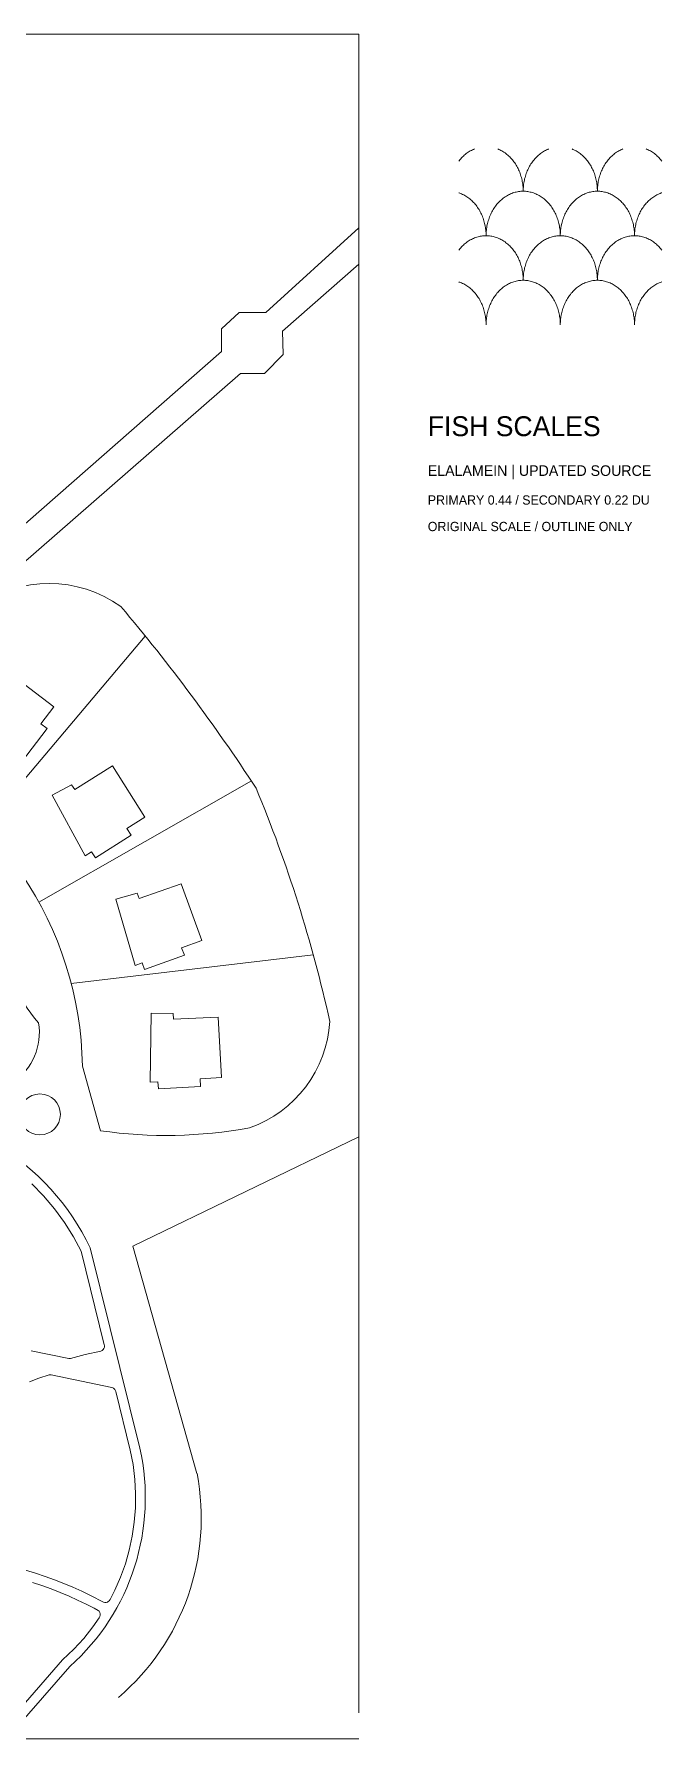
# Model space of a CAD drawing. Header units: inches. Extents: x 36 to 78.3, y 17.3 to 55.9.
# Drawn here: x 64.09 to 78.3, y 17.31 to 55.9 of the extents above; entities that cross this region are included whole.
import ezdxf

# ---------------------------------------------------------------- set-up
doc = ezdxf.new("R2010")
doc.units = ezdxf.units.IN
for name, color, linetype, lineweight in [('01_ORIGINAL_PLAN', 7, 'Continuous', 20), ('02_CONCEPT_CLOSED_AREAS', 7, 'Continuous', 15), ('03_CONCEPT_ICON', 7, 'Continuous', 15), ('04_TITLE', 7, 'Continuous', 15)]:
    doc.layers.add(name, color=color, linetype=linetype, lineweight=lineweight)

msp = doc.modelspace()

# ---------------------------------------------------------------- linework, layer by layer
at = {"layer": '01_ORIGINAL_PLAN'}
for p, q in [((36.248, 55.9), (71.442, 55.9)), ((71.442, 55.9), (71.442, 17.906)), ((71.442, 17.312), (36.248, 17.312))]:
    msp.add_line(p, q, dxfattribs=at)
for points in [[(63.257, 44.272), (68.329, 48.719), (68.329, 49.231), (68.73, 49.6), (69.33, 49.6), (71.442, 51.512), (71.442, 50.696), (69.711, 49.177), (69.725, 48.651), (69.304, 48.218), (68.761, 48.218), (63.72, 43.82), (63.817, 43.397)], [(66.604, 42.276), (62.941, 37.945)], [(69.006, 38.995), (64.196, 36.253)], [(70.407, 35.063), (64.93, 34.409)], [(65.18, 32.538), (65.591, 31.078)], [(71.442, 30.938), (66.326, 28.468)], [(66.326, 28.468), (67.775, 23.323)]]:
    msp.add_lwpolyline(points, dxfattribs=at)
for points in [[(60.29, 39.74, -0.089338), (62.813, 42.944, -0.322066), (66.051, 42.944, -0.030946), (69.111, 38.833, -0.044664), (70.78, 33.554, -0.301674), (68.967, 31.144, -0.082145), (65.591, 31.078)], [(60.29, 39.74, -0.300089), (65.18, 32.538)], [(59.998, 35.322), (60.235, 35.059), (61.831, 36.816), (61.933, 37.418, -0.214593), (63.522, 35.602, 0.212382), (64.188, 33.517, -0.642649), (62.166, 32.15, 0.132984), (51.615, 31.858, -0.471407), (50.913, 32.245)], [(53.65, 30.945, -0.14301), (60.243, 31.63, -0.286424), (65.36, 28.431), (66.481, 23.89, -0.272091), (64.9, 18.954), (63.661, 17.533)]]:
    msp.add_lwpolyline(points, format="xyb", dxfattribs=at)
for points in [[(62.827, 40.702), (63.445, 41.502), (64.534, 40.672), (64.241, 40.288), (64.384, 40.18), (63.804, 39.42), (63.677, 39.516), (63.571, 39.377), (62.394, 40.407), (62.722, 40.782)], [(65.006, 38.799), (65.865, 39.334), (66.595, 38.175), (66.187, 37.918), (66.283, 37.767), (65.474, 37.257), (65.389, 37.391), (65.242, 37.298), (64.498, 38.674), (64.936, 38.911)], [(66.464, 36.332), (67.417, 36.67), (67.882, 35.382), (67.428, 35.218), (67.489, 35.05), (66.59, 34.725), (66.536, 34.875), (66.372, 34.816), (65.94, 36.319), (66.419, 36.457)], [(67.244, 33.6), (68.254, 33.648), (68.327, 32.28), (67.845, 32.255), (67.855, 32.076), (66.9, 32.025), (66.892, 32.184), (66.717, 32.175), (66.739, 33.739), (67.237, 33.732)]]:
    msp.add_lwpolyline(points, close=True, dxfattribs=at)
msp.add_circle((64.22, 31.448), 0.463, dxfattribs=at)
msp.add_arc((62.535, 22.313), 5.337, 310.4718, 10.9016, dxfattribs=at)
at = {"layer": '02_CONCEPT_CLOSED_AREAS'}
for points in [[(64.039, 29.877), (64.303, 29.605), (64.549, 29.313), (64.775, 29.003), (64.981, 28.675), (65.152, 28.351), (65.677, 26.23), (65.679, 26.214), (65.678, 26.182), (65.669, 26.151), (65.652, 26.124), (65.628, 26.103), (65.6, 26.088), (65.244, 26.01), (64.913, 25.926), (64.885, 25.922), (64.871, 25.922), (64.021, 26.096)], [(63.983, 25.398), (64.195, 25.475), (64.432, 25.554), (64.462, 25.556), (64.477, 25.553), (65.845, 25.266), (65.873, 25.256), (65.886, 25.249), (65.909, 25.229), (65.918, 25.218), (65.932, 25.192), (65.936, 25.177), (66.265, 23.846), (66.327, 23.52), (66.367, 23.186), (66.384, 22.868), (66.38, 22.543), (66.355, 22.221), (66.308, 21.902), (66.241, 21.587), (66.153, 21.278), (66.045, 20.975), (65.918, 20.68), (65.808, 20.465), (65.79, 20.439), (65.766, 20.419), (65.752, 20.411), (65.721, 20.402), (65.69, 20.401), (65.659, 20.408), (65.361, 20.561), (65.165, 20.654), (64.967, 20.743), (64.758, 20.83), (64.549, 20.912), (64.336, 20.989), (64.117, 21.063), (63.896, 21.133)], [(64.049, 20.854), (64.265, 20.781), (64.471, 20.706), (64.676, 20.626), (64.879, 20.541), (65.073, 20.455), (65.264, 20.364), (65.45, 20.269), (65.536, 20.222), (65.558, 20.201), (65.575, 20.174), (65.584, 20.145), (65.585, 20.114), (65.578, 20.084), (65.564, 20.056), (65.42, 19.848), (65.211, 19.587), (64.989, 19.344), (64.734, 19.099), (63.596, 17.793)]]:
    msp.add_lwpolyline(points, dxfattribs=at)
at = {"layer": '03_CONCEPT_ICON'}
for points in [[(73.7, 53.024), (73.708, 53.034), (73.726, 53.057), (73.745, 53.079), (73.764, 53.1), (73.785, 53.121), (73.805, 53.14), (73.826, 53.159), (73.848, 53.178), (73.87, 53.195), (73.892, 53.212), (73.915, 53.227), (73.939, 53.242), (73.962, 53.256), (73.986, 53.269), (74.011, 53.281), (74.035, 53.292), (74.054, 53.3)], [(74.586, 53.3), (74.605, 53.292), (74.629, 53.281), (74.654, 53.269), (74.678, 53.256), (74.701, 53.242), (74.725, 53.227), (74.748, 53.212), (74.77, 53.195), (74.792, 53.178), (74.814, 53.159), (74.835, 53.14), (74.855, 53.121), (74.876, 53.1), (74.895, 53.079), (74.914, 53.057), (74.932, 53.034), (74.95, 53.011), (74.967, 52.987), (74.984, 52.962), (75, 52.936), (75.015, 52.911), (75.029, 52.884), (75.043, 52.857), (75.056, 52.83), (75.068, 52.802), (75.08, 52.773), (75.091, 52.744), (75.101, 52.715), (75.11, 52.685), (75.119, 52.655), (75.127, 52.625), (75.134, 52.595), (75.14, 52.564), (75.145, 52.533), (75.15, 52.502), (75.153, 52.47), (75.156, 52.439), (75.158, 52.407), (75.16, 52.376), (75.16, 52.344)], [(75.16, 52.344), (75.16, 52.376), (75.162, 52.407), (75.164, 52.439), (75.167, 52.47), (75.17, 52.502), (75.175, 52.533), (75.18, 52.564), (75.186, 52.595), (75.193, 52.625), (75.201, 52.655), (75.21, 52.685), (75.219, 52.715), (75.229, 52.744), (75.24, 52.773), (75.252, 52.802), (75.264, 52.83), (75.277, 52.857), (75.291, 52.884), (75.305, 52.911), (75.32, 52.936), (75.336, 52.962), (75.353, 52.987), (75.37, 53.011), (75.388, 53.034), (75.406, 53.057), (75.425, 53.079), (75.444, 53.1), (75.465, 53.121), (75.485, 53.14), (75.506, 53.159), (75.528, 53.178), (75.55, 53.195), (75.572, 53.212), (75.595, 53.227), (75.619, 53.242), (75.642, 53.256), (75.666, 53.269), (75.691, 53.281), (75.715, 53.292), (75.734, 53.3)], [(76.266, 53.3), (76.285, 53.292), (76.309, 53.281), (76.334, 53.269), (76.358, 53.256), (76.381, 53.242), (76.405, 53.227), (76.428, 53.212), (76.45, 53.195), (76.472, 53.178), (76.494, 53.159), (76.515, 53.14), (76.535, 53.121), (76.556, 53.1), (76.575, 53.079), (76.594, 53.057), (76.612, 53.034), (76.63, 53.011), (76.647, 52.987), (76.664, 52.962), (76.68, 52.936), (76.695, 52.911), (76.709, 52.884), (76.723, 52.857), (76.736, 52.83), (76.748, 52.802), (76.76, 52.773), (76.771, 52.744), (76.781, 52.715), (76.79, 52.685), (76.799, 52.655), (76.807, 52.625), (76.814, 52.595), (76.82, 52.564), (76.825, 52.533), (76.83, 52.502), (76.833, 52.47), (76.836, 52.439), (76.838, 52.407), (76.84, 52.376), (76.84, 52.344)], [(76.84, 52.344), (76.84, 52.376), (76.842, 52.407), (76.844, 52.439), (76.847, 52.47), (76.85, 52.502), (76.855, 52.533), (76.86, 52.564), (76.866, 52.595), (76.873, 52.625), (76.881, 52.655), (76.89, 52.685), (76.899, 52.715), (76.909, 52.744), (76.92, 52.773), (76.932, 52.802), (76.944, 52.83), (76.957, 52.857), (76.971, 52.884), (76.985, 52.911), (77, 52.936), (77.016, 52.962), (77.033, 52.987), (77.05, 53.011), (77.068, 53.034), (77.086, 53.057), (77.105, 53.079), (77.124, 53.1), (77.145, 53.121), (77.165, 53.14), (77.186, 53.159), (77.208, 53.178), (77.23, 53.195), (77.252, 53.212), (77.275, 53.227), (77.299, 53.242), (77.322, 53.256), (77.346, 53.269), (77.371, 53.281), (77.395, 53.292), (77.414, 53.3)], [(77.946, 53.3), (77.965, 53.292), (77.989, 53.281), (78.014, 53.269), (78.038, 53.256), (78.061, 53.242), (78.085, 53.227), (78.108, 53.212), (78.13, 53.195), (78.152, 53.178), (78.174, 53.159), (78.195, 53.14), (78.215, 53.121), (78.236, 53.1), (78.255, 53.079), (78.274, 53.057), (78.292, 53.034), (78.3, 53.024)], [(73.7, 52.309), (73.714, 52.304), (73.74, 52.295), (73.765, 52.284), (73.789, 52.273), (73.814, 52.261), (73.838, 52.248), (73.861, 52.234), (73.885, 52.219), (73.908, 52.204), (73.93, 52.187), (73.952, 52.17), (73.974, 52.151), (73.995, 52.132), (74.015, 52.113), (74.036, 52.092), (74.055, 52.071), (74.074, 52.049), (74.092, 52.026), (74.11, 52.003), (74.127, 51.979), (74.144, 51.954), (74.16, 51.928), (74.175, 51.903), (74.189, 51.876), (74.203, 51.849), (74.216, 51.822), (74.228, 51.794), (74.24, 51.765), (74.251, 51.736), (74.261, 51.707), (74.27, 51.677), (74.279, 51.647), (74.287, 51.617), (74.294, 51.587), (74.3, 51.556), (74.305, 51.525), (74.31, 51.494), (74.313, 51.462), (74.316, 51.431), (74.318, 51.399), (74.32, 51.368), (74.32, 51.336)], [(74.32, 51.336), (74.32, 51.368), (74.322, 51.399), (74.324, 51.431), (74.327, 51.462), (74.33, 51.494), (74.335, 51.525), (74.34, 51.556), (74.346, 51.587), (74.353, 51.617), (74.361, 51.647), (74.37, 51.677), (74.379, 51.707), (74.389, 51.736), (74.4, 51.765), (74.412, 51.794), (74.424, 51.822), (74.437, 51.849), (74.451, 51.876), (74.465, 51.903), (74.48, 51.928), (74.496, 51.954), (74.513, 51.979), (74.53, 52.003), (74.548, 52.026), (74.566, 52.049), (74.585, 52.071), (74.604, 52.092), (74.625, 52.113), (74.645, 52.132), (74.666, 52.151), (74.688, 52.17), (74.71, 52.187), (74.732, 52.204), (74.755, 52.219), (74.779, 52.234), (74.802, 52.248), (74.826, 52.261), (74.851, 52.273), (74.875, 52.284), (74.9, 52.295), (74.926, 52.304), (74.951, 52.312), (74.977, 52.32), (75.003, 52.326), (75.029, 52.332), (75.055, 52.336), (75.081, 52.34), (75.107, 52.342), (75.134, 52.344), (75.16, 52.344), (75.186, 52.344), (75.213, 52.342), (75.239, 52.34), (75.265, 52.336), (75.291, 52.332), (75.317, 52.326), (75.343, 52.32), (75.369, 52.312), (75.394, 52.304), (75.42, 52.295), (75.445, 52.284), (75.469, 52.273), (75.494, 52.261), (75.518, 52.248), (75.541, 52.234), (75.565, 52.219), (75.588, 52.204), (75.61, 52.187), (75.632, 52.17), (75.654, 52.151), (75.675, 52.132), (75.695, 52.113), (75.716, 52.092), (75.735, 52.071), (75.754, 52.049), (75.772, 52.026), (75.79, 52.003), (75.807, 51.979), (75.824, 51.954), (75.84, 51.928), (75.855, 51.903), (75.869, 51.876), (75.883, 51.849), (75.896, 51.822), (75.908, 51.794), (75.92, 51.765), (75.931, 51.736), (75.941, 51.707), (75.95, 51.677), (75.959, 51.647), (75.967, 51.617), (75.974, 51.587), (75.98, 51.556), (75.985, 51.525), (75.99, 51.494), (75.993, 51.462), (75.996, 51.431), (75.998, 51.399), (76, 51.368), (76, 51.336)], [(76, 51.336), (76, 51.368), (76.002, 51.399), (76.004, 51.431), (76.007, 51.462), (76.01, 51.494), (76.015, 51.525), (76.02, 51.556), (76.026, 51.587), (76.033, 51.617), (76.041, 51.647), (76.05, 51.677), (76.059, 51.707), (76.069, 51.736), (76.08, 51.765), (76.092, 51.794), (76.104, 51.822), (76.117, 51.849), (76.131, 51.876), (76.145, 51.903), (76.16, 51.928), (76.176, 51.954), (76.193, 51.979), (76.21, 52.003), (76.228, 52.026), (76.246, 52.049), (76.265, 52.071), (76.284, 52.092), (76.305, 52.113), (76.325, 52.132), (76.346, 52.151), (76.368, 52.17), (76.39, 52.187), (76.412, 52.204), (76.435, 52.219), (76.459, 52.234), (76.482, 52.248), (76.506, 52.261), (76.531, 52.273), (76.555, 52.284), (76.58, 52.295), (76.606, 52.304), (76.631, 52.312), (76.657, 52.32), (76.683, 52.326), (76.709, 52.332), (76.735, 52.336), (76.761, 52.34), (76.787, 52.342), (76.814, 52.344), (76.84, 52.344), (76.866, 52.344), (76.893, 52.342), (76.919, 52.34), (76.945, 52.336), (76.971, 52.332), (76.997, 52.326), (77.023, 52.32), (77.049, 52.312), (77.074, 52.304), (77.1, 52.295), (77.125, 52.284), (77.149, 52.273), (77.174, 52.261), (77.198, 52.248), (77.221, 52.234), (77.245, 52.219), (77.268, 52.204), (77.29, 52.187), (77.312, 52.17), (77.334, 52.151), (77.355, 52.132), (77.375, 52.113), (77.396, 52.092), (77.415, 52.071), (77.434, 52.049), (77.452, 52.026), (77.47, 52.003), (77.487, 51.979), (77.504, 51.954), (77.52, 51.928), (77.535, 51.903), (77.549, 51.876), (77.563, 51.849), (77.576, 51.822), (77.588, 51.794), (77.6, 51.765), (77.611, 51.736), (77.621, 51.707), (77.63, 51.677), (77.639, 51.647), (77.647, 51.617), (77.654, 51.587), (77.66, 51.556), (77.665, 51.525), (77.67, 51.494), (77.673, 51.462), (77.676, 51.431), (77.678, 51.399), (77.68, 51.368), (77.68, 51.336)], [(77.68, 51.336), (77.68, 51.368), (77.682, 51.399), (77.684, 51.431), (77.687, 51.462), (77.69, 51.494), (77.695, 51.525), (77.7, 51.556), (77.706, 51.587), (77.713, 51.617), (77.721, 51.647), (77.73, 51.677), (77.739, 51.707), (77.749, 51.736), (77.76, 51.765), (77.772, 51.794), (77.784, 51.822), (77.797, 51.849), (77.811, 51.876), (77.825, 51.903), (77.84, 51.928), (77.856, 51.954), (77.873, 51.979), (77.89, 52.003), (77.908, 52.026), (77.926, 52.049), (77.945, 52.071), (77.964, 52.092), (77.985, 52.113), (78.005, 52.132), (78.026, 52.151), (78.048, 52.17), (78.07, 52.187), (78.092, 52.204), (78.115, 52.219), (78.139, 52.234), (78.162, 52.248), (78.186, 52.261), (78.211, 52.273), (78.235, 52.284), (78.26, 52.295), (78.286, 52.304), (78.3, 52.309)], [(73.7, 51.008), (73.708, 51.018), (73.726, 51.041), (73.745, 51.063), (73.764, 51.084), (73.785, 51.105), (73.805, 51.124), (73.826, 51.143), (73.848, 51.162), (73.87, 51.179), (73.892, 51.196), (73.915, 51.211), (73.939, 51.226), (73.962, 51.24), (73.986, 51.253), (74.011, 51.265), (74.035, 51.276), (74.06, 51.287), (74.086, 51.296), (74.111, 51.304), (74.137, 51.312), (74.163, 51.318), (74.189, 51.324), (74.215, 51.328), (74.241, 51.332), (74.267, 51.334), (74.294, 51.336), (74.32, 51.336), (74.346, 51.336), (74.373, 51.334), (74.399, 51.332), (74.425, 51.328), (74.451, 51.324), (74.477, 51.318), (74.503, 51.312), (74.529, 51.304), (74.554, 51.296), (74.58, 51.287), (74.605, 51.276), (74.629, 51.265), (74.654, 51.253), (74.678, 51.24), (74.701, 51.226), (74.725, 51.211), (74.748, 51.196), (74.77, 51.179), (74.792, 51.162), (74.814, 51.143), (74.835, 51.124), (74.855, 51.105), (74.876, 51.084), (74.895, 51.063), (74.914, 51.041), (74.932, 51.018), (74.95, 50.995), (74.967, 50.971), (74.984, 50.946), (75, 50.92), (75.015, 50.895), (75.029, 50.868), (75.043, 50.841), (75.056, 50.814), (75.068, 50.786), (75.08, 50.757), (75.091, 50.728), (75.101, 50.699), (75.11, 50.669), (75.119, 50.639), (75.127, 50.609), (75.134, 50.579), (75.14, 50.548), (75.145, 50.517), (75.15, 50.486), (75.153, 50.454), (75.156, 50.423), (75.158, 50.391), (75.16, 50.36), (75.16, 50.328)], [(75.16, 50.328), (75.16, 50.36), (75.162, 50.391), (75.164, 50.423), (75.167, 50.454), (75.17, 50.486), (75.175, 50.517), (75.18, 50.548), (75.186, 50.579), (75.193, 50.609), (75.201, 50.639), (75.21, 50.669), (75.219, 50.699), (75.229, 50.728), (75.24, 50.757), (75.252, 50.786), (75.264, 50.814), (75.277, 50.841), (75.291, 50.868), (75.305, 50.895), (75.32, 50.92), (75.336, 50.946), (75.353, 50.971), (75.37, 50.995), (75.388, 51.018), (75.406, 51.041), (75.425, 51.063), (75.444, 51.084), (75.465, 51.105), (75.485, 51.124), (75.506, 51.143), (75.528, 51.162), (75.55, 51.179), (75.572, 51.196), (75.595, 51.211), (75.619, 51.226), (75.642, 51.24), (75.666, 51.253), (75.691, 51.265), (75.715, 51.276), (75.74, 51.287), (75.766, 51.296), (75.791, 51.304), (75.817, 51.312), (75.843, 51.318), (75.869, 51.324), (75.895, 51.328), (75.921, 51.332), (75.947, 51.334), (75.974, 51.336), (76, 51.336), (76.026, 51.336), (76.053, 51.334), (76.079, 51.332), (76.105, 51.328), (76.131, 51.324), (76.157, 51.318), (76.183, 51.312), (76.209, 51.304), (76.234, 51.296), (76.26, 51.287), (76.285, 51.276), (76.309, 51.265), (76.334, 51.253), (76.358, 51.24), (76.381, 51.226), (76.405, 51.211), (76.428, 51.196), (76.45, 51.179), (76.472, 51.162), (76.494, 51.143), (76.515, 51.124), (76.535, 51.105), (76.556, 51.084), (76.575, 51.063), (76.594, 51.041), (76.612, 51.018), (76.63, 50.995), (76.647, 50.971), (76.664, 50.946), (76.68, 50.92), (76.695, 50.895), (76.709, 50.868), (76.723, 50.841), (76.736, 50.814), (76.748, 50.786), (76.76, 50.757), (76.771, 50.728), (76.781, 50.699), (76.79, 50.669), (76.799, 50.639), (76.807, 50.609), (76.814, 50.579), (76.82, 50.548), (76.825, 50.517), (76.83, 50.486), (76.833, 50.454), (76.836, 50.423), (76.838, 50.391), (76.84, 50.36), (76.84, 50.328)], [(76.84, 50.328), (76.84, 50.36), (76.842, 50.391), (76.844, 50.423), (76.847, 50.454), (76.85, 50.486), (76.855, 50.517), (76.86, 50.548), (76.866, 50.579), (76.873, 50.609), (76.881, 50.639), (76.89, 50.669), (76.899, 50.699), (76.909, 50.728), (76.92, 50.757), (76.932, 50.786), (76.944, 50.814), (76.957, 50.841), (76.971, 50.868), (76.985, 50.895), (77, 50.92), (77.016, 50.946), (77.033, 50.971), (77.05, 50.995), (77.068, 51.018), (77.086, 51.041), (77.105, 51.063), (77.124, 51.084), (77.145, 51.105), (77.165, 51.124), (77.186, 51.143), (77.208, 51.162), (77.23, 51.179), (77.252, 51.196), (77.275, 51.211), (77.299, 51.226), (77.322, 51.24), (77.346, 51.253), (77.371, 51.265), (77.395, 51.276), (77.42, 51.287), (77.446, 51.296), (77.471, 51.304), (77.497, 51.312), (77.523, 51.318), (77.549, 51.324), (77.575, 51.328), (77.601, 51.332), (77.627, 51.334), (77.654, 51.336), (77.68, 51.336), (77.706, 51.336), (77.733, 51.334), (77.759, 51.332), (77.785, 51.328), (77.811, 51.324), (77.837, 51.318), (77.863, 51.312), (77.889, 51.304), (77.914, 51.296), (77.94, 51.287), (77.965, 51.276), (77.989, 51.265), (78.014, 51.253), (78.038, 51.24), (78.061, 51.226), (78.085, 51.211), (78.108, 51.196), (78.13, 51.179), (78.152, 51.162), (78.174, 51.143), (78.195, 51.124), (78.215, 51.105), (78.236, 51.084), (78.255, 51.063), (78.274, 51.041), (78.292, 51.018), (78.3, 51.008)], [(73.7, 50.293), (73.714, 50.288), (73.74, 50.279), (73.765, 50.268), (73.789, 50.257), (73.814, 50.245), (73.838, 50.232), (73.861, 50.218), (73.885, 50.203), (73.908, 50.188), (73.93, 50.171), (73.952, 50.154), (73.974, 50.135), (73.995, 50.116), (74.015, 50.097), (74.036, 50.076), (74.055, 50.055), (74.074, 50.033), (74.092, 50.01), (74.11, 49.987), (74.127, 49.963), (74.144, 49.938), (74.16, 49.912), (74.175, 49.887), (74.189, 49.86), (74.203, 49.833), (74.216, 49.806), (74.228, 49.778), (74.24, 49.749), (74.251, 49.72), (74.261, 49.691), (74.27, 49.661), (74.279, 49.631), (74.287, 49.601), (74.294, 49.571), (74.3, 49.54), (74.305, 49.509), (74.31, 49.478), (74.313, 49.446), (74.316, 49.415), (74.318, 49.383), (74.32, 49.352), (74.32, 49.32)], [(74.32, 49.32), (74.32, 49.352), (74.322, 49.383), (74.324, 49.415), (74.327, 49.446), (74.33, 49.478), (74.335, 49.509), (74.34, 49.54), (74.346, 49.571), (74.353, 49.601), (74.361, 49.631), (74.37, 49.661), (74.379, 49.691), (74.389, 49.72), (74.4, 49.749), (74.412, 49.778), (74.424, 49.806), (74.437, 49.833), (74.451, 49.86), (74.465, 49.887), (74.48, 49.912), (74.496, 49.938), (74.513, 49.963), (74.53, 49.987), (74.548, 50.01), (74.566, 50.033), (74.585, 50.055), (74.604, 50.076), (74.625, 50.097), (74.645, 50.116), (74.666, 50.135), (74.688, 50.154), (74.71, 50.171), (74.732, 50.188), (74.755, 50.203), (74.779, 50.218), (74.802, 50.232), (74.826, 50.245), (74.851, 50.257), (74.875, 50.268), (74.9, 50.279), (74.926, 50.288), (74.951, 50.296), (74.977, 50.304), (75.003, 50.31), (75.029, 50.316), (75.055, 50.32), (75.081, 50.324), (75.107, 50.326), (75.134, 50.328), (75.16, 50.328), (75.186, 50.328), (75.213, 50.326), (75.239, 50.324), (75.265, 50.32), (75.291, 50.316), (75.317, 50.31), (75.343, 50.304), (75.369, 50.296), (75.394, 50.288), (75.42, 50.279), (75.445, 50.268), (75.469, 50.257), (75.494, 50.245), (75.518, 50.232), (75.541, 50.218), (75.565, 50.203), (75.588, 50.188), (75.61, 50.171), (75.632, 50.154), (75.654, 50.135), (75.675, 50.116), (75.695, 50.097), (75.716, 50.076), (75.735, 50.055), (75.754, 50.033), (75.772, 50.01), (75.79, 49.987), (75.807, 49.963), (75.824, 49.938), (75.84, 49.912), (75.855, 49.887), (75.869, 49.86), (75.883, 49.833), (75.896, 49.806), (75.908, 49.778), (75.92, 49.749), (75.931, 49.72), (75.941, 49.691), (75.95, 49.661), (75.959, 49.631), (75.967, 49.601), (75.974, 49.571), (75.98, 49.54), (75.985, 49.509), (75.99, 49.478), (75.993, 49.446), (75.996, 49.415), (75.998, 49.383), (76, 49.352), (76, 49.32)], [(76, 49.32), (76, 49.352), (76.002, 49.383), (76.004, 49.415), (76.007, 49.446), (76.01, 49.478), (76.015, 49.509), (76.02, 49.54), (76.026, 49.571), (76.033, 49.601), (76.041, 49.631), (76.05, 49.661), (76.059, 49.691), (76.069, 49.72), (76.08, 49.749), (76.092, 49.778), (76.104, 49.806), (76.117, 49.833), (76.131, 49.86), (76.145, 49.887), (76.16, 49.912), (76.176, 49.938), (76.193, 49.963), (76.21, 49.987), (76.228, 50.01), (76.246, 50.033), (76.265, 50.055), (76.284, 50.076), (76.305, 50.097), (76.325, 50.116), (76.346, 50.135), (76.368, 50.154), (76.39, 50.171), (76.412, 50.188), (76.435, 50.203), (76.459, 50.218), (76.482, 50.232), (76.506, 50.245), (76.531, 50.257), (76.555, 50.268), (76.58, 50.279), (76.606, 50.288), (76.631, 50.296), (76.657, 50.304), (76.683, 50.31), (76.709, 50.316), (76.735, 50.32), (76.761, 50.324), (76.787, 50.326), (76.814, 50.328), (76.84, 50.328), (76.866, 50.328), (76.893, 50.326), (76.919, 50.324), (76.945, 50.32), (76.971, 50.316), (76.997, 50.31), (77.023, 50.304), (77.049, 50.296), (77.074, 50.288), (77.1, 50.279), (77.125, 50.268), (77.149, 50.257), (77.174, 50.245), (77.198, 50.232), (77.221, 50.218), (77.245, 50.203), (77.268, 50.188), (77.29, 50.171), (77.312, 50.154), (77.334, 50.135), (77.355, 50.116), (77.375, 50.097), (77.396, 50.076), (77.415, 50.055), (77.434, 50.033), (77.452, 50.01), (77.47, 49.987), (77.487, 49.963), (77.504, 49.938), (77.52, 49.912), (77.535, 49.887), (77.549, 49.86), (77.563, 49.833), (77.576, 49.806), (77.588, 49.778), (77.6, 49.749), (77.611, 49.72), (77.621, 49.691), (77.63, 49.661), (77.639, 49.631), (77.647, 49.601), (77.654, 49.571), (77.66, 49.54), (77.665, 49.509), (77.67, 49.478), (77.673, 49.446), (77.676, 49.415), (77.678, 49.383), (77.68, 49.352), (77.68, 49.32)], [(77.68, 49.32), (77.68, 49.352), (77.682, 49.383), (77.684, 49.415), (77.687, 49.446), (77.69, 49.478), (77.695, 49.509), (77.7, 49.54), (77.706, 49.571), (77.713, 49.601), (77.721, 49.631), (77.73, 49.661), (77.739, 49.691), (77.749, 49.72), (77.76, 49.749), (77.772, 49.778), (77.784, 49.806), (77.797, 49.833), (77.811, 49.86), (77.825, 49.887), (77.84, 49.912), (77.856, 49.938), (77.873, 49.963), (77.89, 49.987), (77.908, 50.01), (77.926, 50.033), (77.945, 50.055), (77.964, 50.076), (77.985, 50.097), (78.005, 50.116), (78.026, 50.135), (78.048, 50.154), (78.07, 50.171), (78.092, 50.188), (78.115, 50.203), (78.139, 50.218), (78.162, 50.232), (78.186, 50.245), (78.211, 50.257), (78.235, 50.268), (78.26, 50.279), (78.286, 50.288), (78.3, 50.293)]]:
    msp.add_lwpolyline(points, dxfattribs=at)

# ---------------------------------------------------------------- texts
at = {"layer": '04_TITLE'}
for s, height, p in [('FISH SCALES', 0.45, (73, 46.8)), ('ELALAMEIN | UPDATED SOURCE', 0.24, (73, 45.9)), ('PRIMARY 0.44 / SECONDARY 0.22 DU', 0.21, (73, 45.25)), ('ORIGINAL SCALE / OUTLINE ONLY', 0.21, (73, 44.65))]:
    msp.add_text(s, height=height, dxfattribs=at).set_placement(p)

doc.saveas('drawing.dxf')
